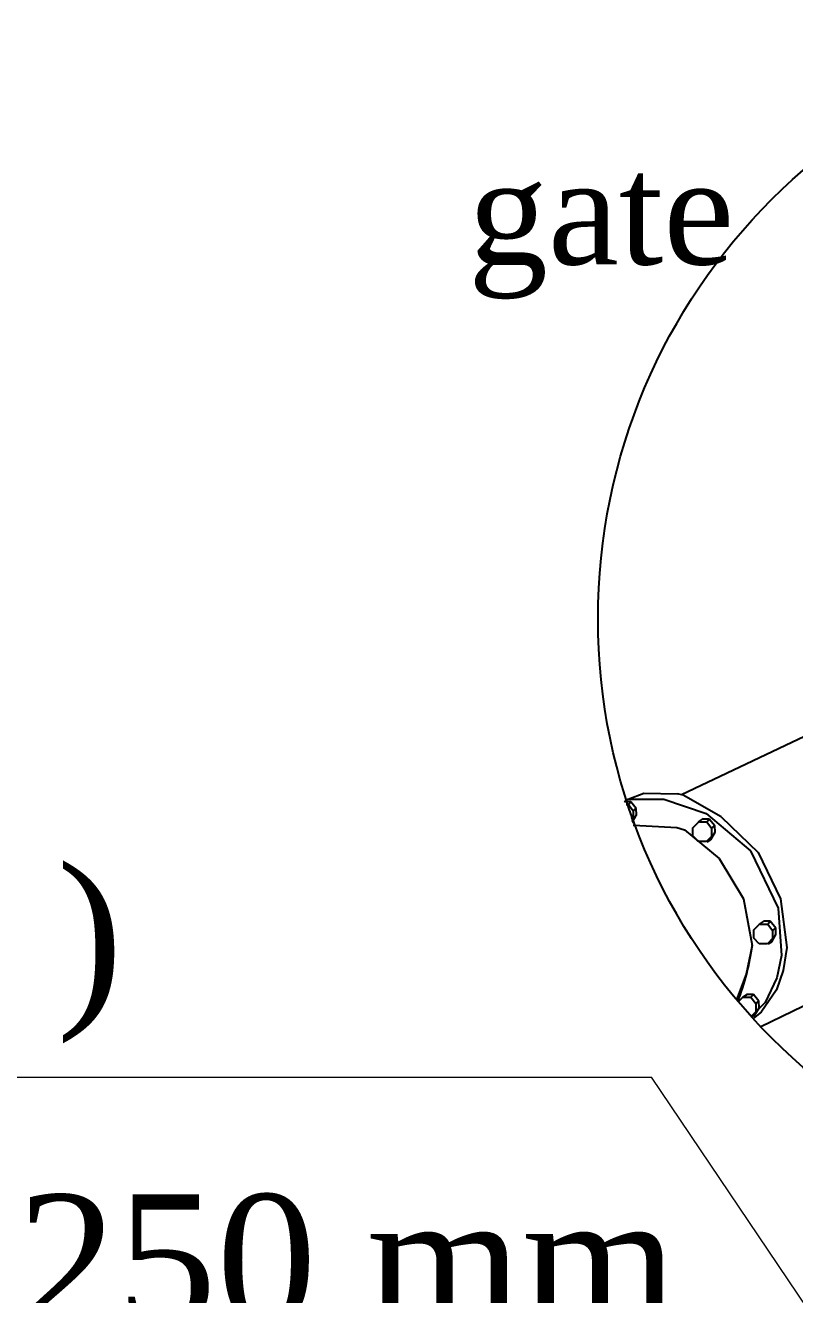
# Model space of a CAD drawing. Header units: inches. Extents: x 1824 to 2531, y 1185 to 2290.
# Drawn here: x 2130.43 to 2148.74, y 1298.76 to 1328.99 of the extents above; entities that cross this region are included whole.
import ezdxf

# ---------------------------------------------------------------- set-up
doc = ezdxf.new("R2010")
doc.units = ezdxf.units.IN
doc.header["$MEASUREMENT"] = 0
doc.layers.add('KHRRBA', color=6, linetype='Continuous')
doc.styles.add('ROMANTIC', font='times.ttf')

msp = doc.modelspace()

# ---------------------------------------------------------------- linework, layer by layer
at = {"lineweight": 25}
for p, q in [((2149.763, 1312.426), (2146.049, 1310.662)), ((2144.694, 1310.5), (2144.707, 1310.509)), ((2144.705, 1310.515), (2144.781, 1310.558)), ((2144.781, 1310.558), (2145.157, 1310.706)), ((2144.781, 1310.558), (2145.627, 1310.557)), ((2145.157, 1310.706), (2145.953, 1310.686)), ((2145.627, 1310.557), (2146.635, 1310.221)), ((2146.086, 1310.652), (2145.953, 1310.686)), ((2146.998, 1310.14), (2146.086, 1310.652)), ((2144.844, 1310.5), (2144.694, 1310.5)), ((2144.732, 1310.431), (2144.787, 1310.431)), ((2144.787, 1310.431), (2144.844, 1310.5)), ((2144.787, 1310.431), (2144.901, 1310.281)), ((2144.974, 1310.337), (2144.844, 1310.5)), ((2144.901, 1310.281), (2144.974, 1310.337)), ((2144.901, 1310.281), (2144.901, 1310.085)), ((2144.982, 1310.183), (2144.974, 1310.337)), ((2146.635, 1310.221), (2147.696, 1309.328)), ((2144.96, 1310.144), (2144.849, 1310.091)), ((2144.901, 1310.085), (2144.864, 1310.047)), ((2144.878, 1310.008), (2144.883, 1310.011)), ((2144.883, 1310.011), (2144.982, 1310.183)), ((2144.903, 1309.94), (2144.914, 1309.943)), ((2144.909, 1310.088), (2144.982, 1310.183)), ((2144.914, 1309.943), (2145.938, 1309.884)), ((2146.32, 1309.877), (2146.461, 1310.023)), ((2146.457, 1310.018), (2146.573, 1310.096)), ((2146.475, 1310.018), (2146.653, 1310.018)), ((2146.711, 1310.087), (2146.56, 1310.087)), ((2146.653, 1310.018), (2146.711, 1310.087)), ((2146.653, 1310.018), (2146.767, 1309.868)), ((2146.841, 1309.924), (2146.711, 1310.087)), ((2146.767, 1309.868), (2146.841, 1309.924)), ((2146.848, 1309.77), (2146.841, 1309.924)), ((2146.998, 1310.14), (2147.879, 1309.291)), ((2145.938, 1309.884), (2146.118, 1309.83)), ((2146.118, 1309.83), (2146.95, 1309.144)), ((2146.32, 1309.685), (2146.32, 1309.877)), ((2146.448, 1309.549), (2146.32, 1309.685)), ((2146.767, 1309.672), (2146.648, 1309.549)), ((2146.749, 1309.598), (2146.848, 1309.77)), ((2146.767, 1309.868), (2146.767, 1309.672)), ((2146.775, 1309.675), (2146.848, 1309.77)), ((2146.648, 1309.549), (2146.448, 1309.549)), ((2146.663, 1309.547), (2146.749, 1309.598)), ((2147.696, 1309.328), (2148.35, 1307.961)), ((2146.95, 1309.144), (2147.522, 1308.186)), ((2147.879, 1309.291), (2148.41, 1308.182)), ((2147.522, 1308.186), (2147.732, 1307.077)), ((2148.41, 1308.182), (2148.559, 1307.029)), ((2148.35, 1307.961), (2148.431, 1306.834)), ((2147.771, 1307.443), (2147.913, 1307.589)), ((2147.908, 1307.585), (2148.024, 1307.662)), ((2147.926, 1307.584), (2148.104, 1307.584)), ((2148.162, 1307.653), (2148.012, 1307.653)), ((2148.104, 1307.584), (2148.162, 1307.653)), ((2148.104, 1307.584), (2148.218, 1307.434)), ((2148.292, 1307.49), (2148.162, 1307.653)), ((2148.218, 1307.434), (2148.292, 1307.49)), ((2148.299, 1307.336), (2148.292, 1307.49)), ((2147.771, 1307.252), (2147.771, 1307.443)), ((2147.899, 1307.115), (2147.771, 1307.252)), ((2148.218, 1307.238), (2148.1, 1307.115)), ((2148.201, 1307.164), (2148.299, 1307.336)), ((2148.218, 1307.434), (2148.218, 1307.238)), ((2148.226, 1307.241), (2148.299, 1307.336)), ((2147.732, 1307.077), (2147.586, 1306.394)), ((2148.1, 1307.115), (2147.899, 1307.115)), ((2148.115, 1307.113), (2148.201, 1307.164)), ((2148.559, 1307.029), (2148.47, 1306.482)), ((2148.431, 1306.834), (2148.32, 1306.304)), ((2147.586, 1306.394), (2147.363, 1305.78)), ((2147.586, 1306.394), (2147.586, 1306.394)), ((2148.32, 1306.304), (2148.04, 1305.718)), ((2148.47, 1306.482), (2148.315, 1306.016)), ((2148.315, 1306.016), (2147.948, 1305.483)), ((2147.402, 1305.733), (2147.511, 1305.845)), ((2147.507, 1305.841), (2147.623, 1305.918)), ((2147.524, 1305.84), (2147.702, 1305.84)), ((2147.76, 1305.909), (2147.61, 1305.909)), ((2147.702, 1305.84), (2147.76, 1305.909)), ((2147.702, 1305.84), (2147.816, 1305.69)), ((2147.89, 1305.746), (2147.76, 1305.909)), ((2147.816, 1305.69), (2147.89, 1305.746)), ((2147.816, 1305.69), (2147.816, 1305.494)), ((2148.04, 1305.718), (2147.832, 1305.507)), ((2147.898, 1305.592), (2147.89, 1305.746)), ((2149.5, 1305.892), (2147.935, 1305.138)), ((2147.816, 1305.494), (2147.709, 1305.382)), ((2147.718, 1305.372), (2147.799, 1305.42)), ((2147.948, 1305.483), (2147.754, 1305.333)), ((2147.799, 1305.42), (2147.898, 1305.592)), ((2147.825, 1305.498), (2147.898, 1305.592))]:
    msp.add_line(p, q, dxfattribs=at)
at = {"color": 5, "lineweight": 0}
for p in [(2078.512, 1303.938), (2158.212, 1284.843)]:
    msp.add_line(p, (2145.332, 1303.938), dxfattribs=at)
at = {"lineweight": 25}
msp.add_circle((2158.197, 1314.859), 14.135, dxfattribs=at)
msp.add_arc((2142.038, 1307.817), 5.742, 338.8431, 352.5917, dxfattribs=at)

# ---------------------------------------------------------------- texts
at = {"layer": 'KHRRBA', "color": 0, "linetype": 'Continuous', "style": 'ROMANTIC'}
for s, height, p in [('gate  valve    ', 2.52, (2140.967, 1323.3)), ('Valves chamber  no ( 5 )', 3.15, (2085.722, 1305.765)), ('      250 mm', 3.15, (2123.087, 1297.993))]:
    msp.add_text(s, height=height, dxfattribs=at).set_placement(p)

doc.saveas('drawing.dxf')
